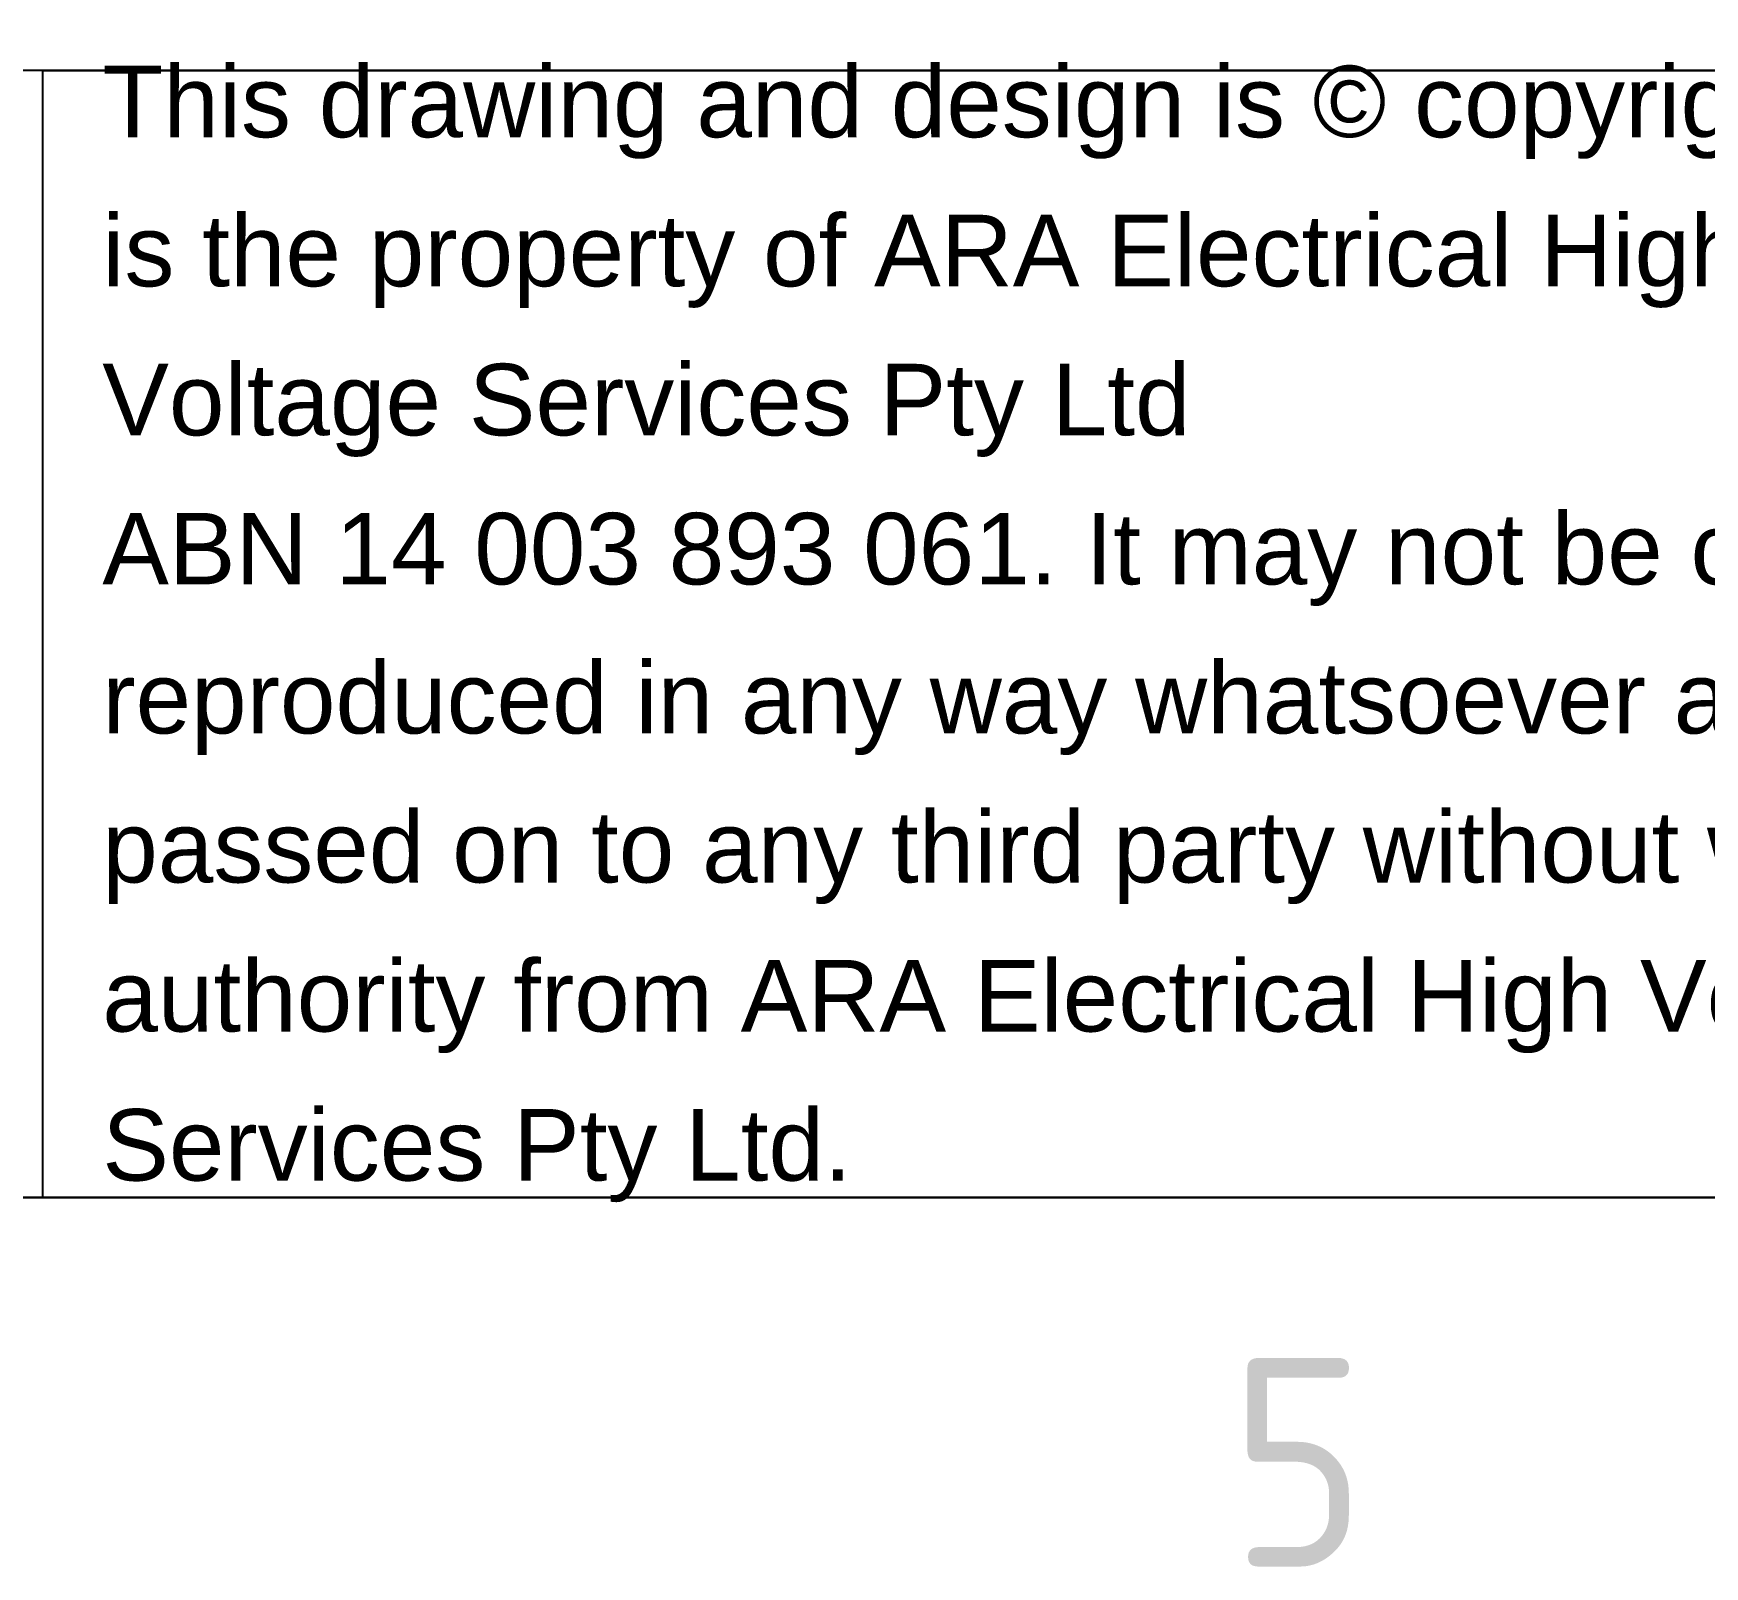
# Paper-space layout 'EARTHING' of a CAD drawing. Extents: x 6 to 839, y -116 to 471.
# Drawn here: x 303.17 to 331.21, y -113.07 to -87.35 of the extents above; entities that cross this region are included whole.
import ezdxf
from ezdxf.enums import TextEntityAlignment as Align

# ---------------------------------------------------------------- set-up
doc = ezdxf.new("R2010")
doc.units = 0
doc.layers.add('Notes', color=7, linetype='Continuous')
doc.styles.add('ARIAL', font='arial.ttf', dxfattribs={"height": 2})
doc.styles.add('iecISOCP', font='isocp.shx')

# ---------------------------------------------------------------- blocks, each defined once
blk = doc.blocks.new('A1_FRAME_TITLE')
at = {"layer": 'Notes', "color": 3, "linetype": 'Continuous', "flags": 128}
blk.add_lwpolyline([(123.798, 5.973), (824.367, 5.973)], dxfattribs=at)
at = {"layer": 'Notes', "color": 7, "style": 'iecISOCP'}
blk.add_text('5', height=3.5, dxfattribs=at).set_placement((317.208, -0.22))
for tag, p in [('CAP_NO', (513.188, 43.457)), ('IE_NUM', (513.05, 37.81)), ('REF_No_1', (335.241, 32.31)), ('REF_1', (362.523, 32.31)), ('HV_SWITCH', (513.463, 32.163)), ('GEN_WO', (441.708, 31.763)), ('REF_No_2', (335.241, 26.31)), ('REF_2', (362.523, 26.31)), ('UBD_REF', (513.05, 25.828)), ('OH_WO', (441.708, 25.812)), ('REF_No_3', (335.241, 20.31)), ('REF_3', (362.523, 20.31)), ('UG_WO', (441.708, 20.052)), ('GIS_MAP_No', (513.05, 20.043)), ('REF_No_4', (335.241, 14.31)), ('REF_4', (362.523, 14.31)), ('HV_OP_DIAG', (513.326, 14.199)), ('SUB_WO', (441.708, 13.812)), ('LGA', (512.945, 7.777))]:
    blk.add_attdef(tag, p, '', height=2.5, dxfattribs=at)
at = {"layer": 'Notes', "style": 'iecISOCP'}
for tag, p in [('T1', (684.374, 39.465)), ('T2', (684.374, 34.346)), ('T3', (684.374, 28.92)), ('T4', (684.374, 23.657)), ('T5', (684.374, 18.231)), ('T6', (684.374, 12.969))]:
    blk.add_attdef(tag, text='', height=3.5, dxfattribs=at).set_placement(p, align=Align.CENTER)
at = {"layer": 'Notes', "color": 7, "style": 'iecISOCP'}
for tag, p in [('scale', (567.756, 33.269)), ('DRAWN', (567.756, 24.931)), ('DATE', (567.756, 16.88)), ('DESIGN', (605.617, 9.155))]:
    blk.add_attdef(tag, text='', height=2.5, dxfattribs=at).set_placement(p, align=Align.CENTER)
at = {"layer": 'Notes', "color": 4, "style": 'iecISOCP'}
blk.add_attdef('NUM', text='', height=7, dxfattribs=at).set_placement((792.367, 20.118), align=Align.MIDDLE_CENTER)
at = {"layer": 'Notes', "color": 1, "style": 'iecISOCP'}
blk.add_attdef('REV', text='', height=5, dxfattribs=at).set_placement((820.054, 17.095), align=Align.CENTER)
at = {"layer": 'Notes', "color": 7, "style": 'iecISOCP'}
for tag, p in [('NS', (790.712, 8.119)), ('SHTS', (805.412, 8.119))]:
    blk.add_attdef(tag, text='', height=2.5, dxfattribs=at).set_placement(p, align=Align.MIDDLE)
at = {"layer": 'Notes', "style": 'iecISOCP'}
blk.add_attdef('ExportID', (9.082, 2.39), '', height=2.5, dxfattribs=at)
at = {"layer": 'Notes', "style": 'iecISOCP', "flags": 1}
for tag, p in [('ProjectType', (14.175, -26.797)), ('ExportDate', (60.284, -26.789)), ('ExportUserName', (69.155, -26.8)), ('DesignerCompanyName', (81.484, -26.793)), ('GIS_SUCCESS', (111.997, -26.78)), ('CAD_SUCCESS', (121.789, -26.783)), ('ExportCategories', (140.083, -26.797)), ('ProjectNumber', (23.56, -26.818)), ('DrawingNumber', (35.514, -26.803)), ('ProjectDescription', (47.564, -26.825)), ('ExportAreaOfInterest', (97.1, -26.813)), ('DEPOTCODE', (132.106, -26.877)), ('Comments', (154.385, -26.883))]:
    blk.add_attdef(tag, p, '', height=1, dxfattribs=at)
blk = doc.blocks.new('Logo')
at = {"layer": 'Notes'}
for points in [[(-105, 0), (0, 0), (0, -41.645), (-105, -41.645)], [(-105, 0), (0, 0), (0, -22.741), (-105, -22.741)], [(-35.5, -22.741), (0, -22.741), (0, -41.645), (-35.5, -41.645)]]:
    blk.add_lwpolyline(points, close=True, dxfattribs=at)
at = {"layer": 'Notes', "insert": (-34.5, -32.193), "char_height": 1.2, "attachment_point": 4, "line_spacing_factor": 1.25, "style": 'ARIAL'}
blk.add_mtext_dynamic_manual_height_columns('This drawing and design is © copyright and is the property of ARA Electrical High Voltage Services Pty Ltd ABN\\~14\\~003\\~893\\~061. It may not be copied or reproduced in any way whatsoever and/or passed on to any third party without written authority from ARA Electrical High Voltage Services Pty Ltd.', width=33.6231, gutter_width=1, heights=[0], dxfattribs=at)

psp = doc.layouts.new('EARTHING')

# ---------------------------------------------------------------- block references
at = {"layer": 'Notes'}
for name, p in [('A1_FRAME_TITLE', (6.04097, -112.84735)), ('Logo', (338.82582, -65.22889))]:
    psp.add_blockref(name, p, dxfattribs=at)

doc.saveas('drawing.dxf')
